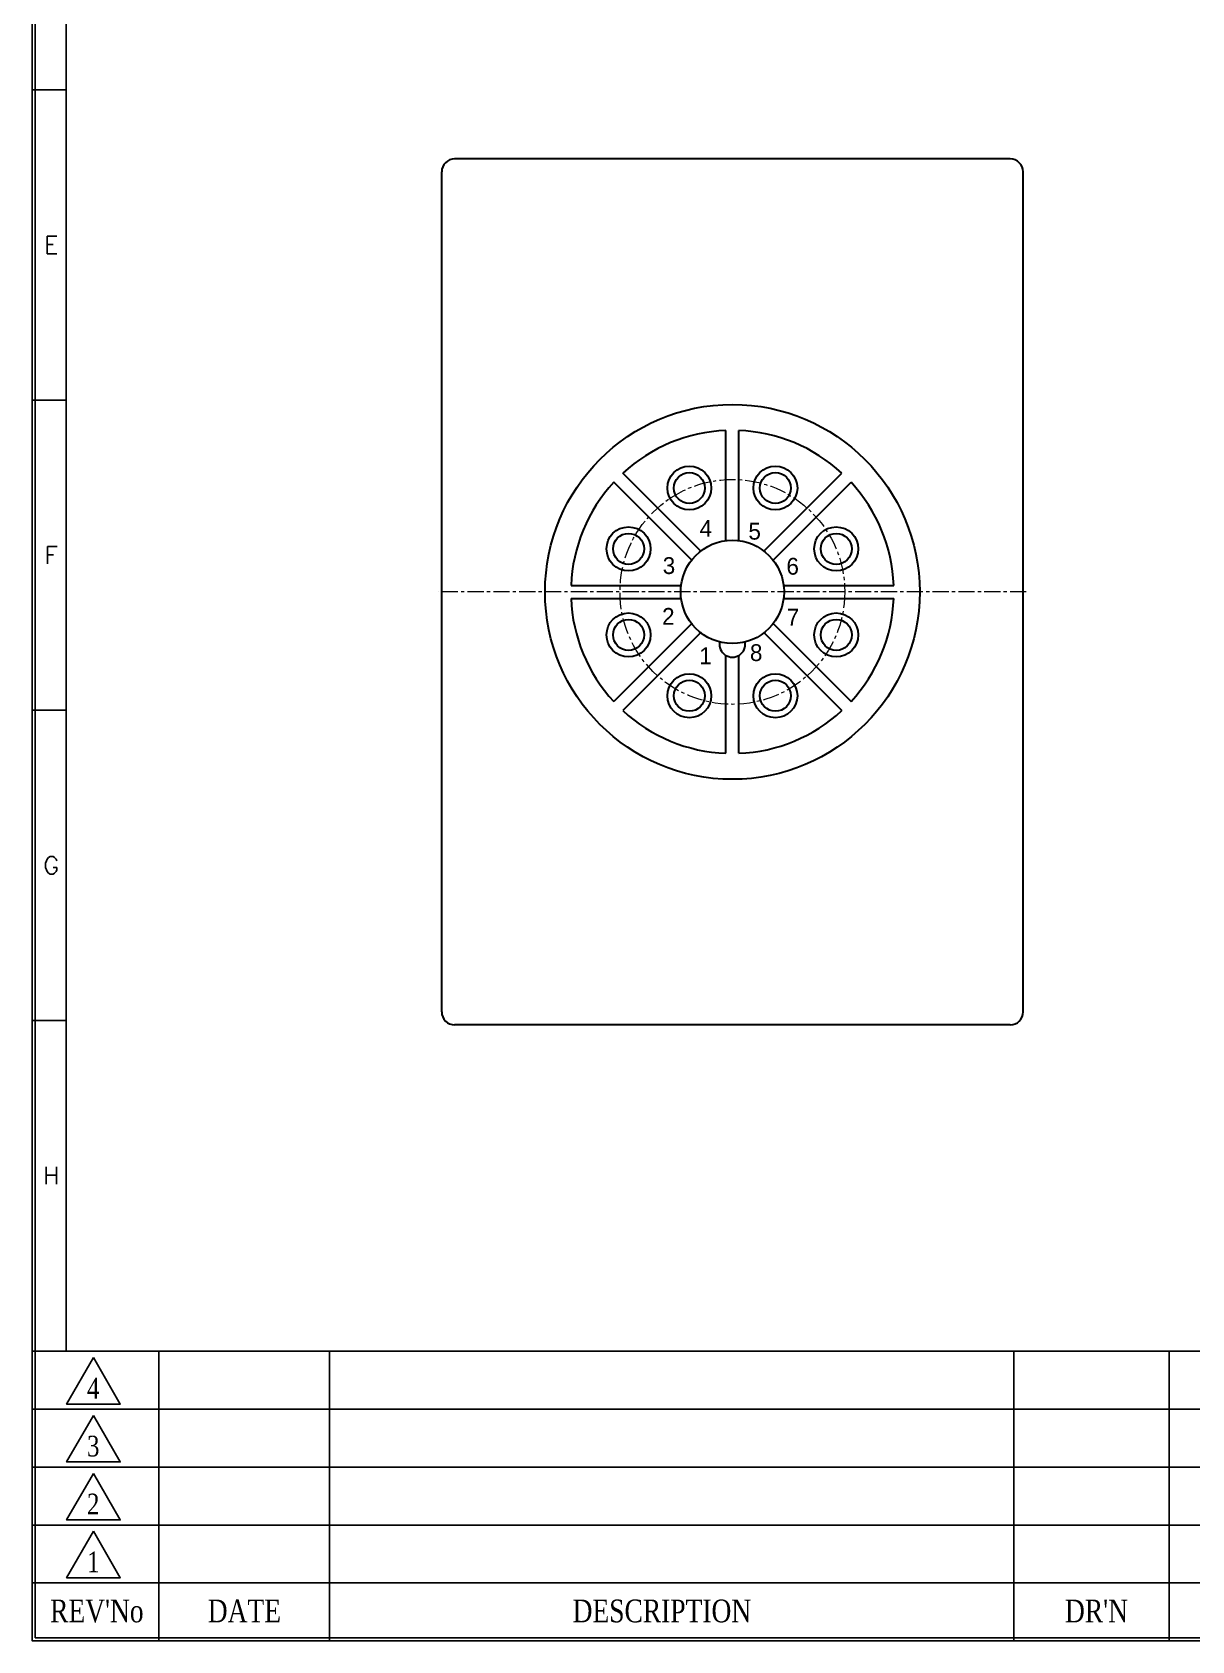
# Model space of a CAD drawing. Header units: millimetres. Extents: x 23 to 337, y 22 to 239.
# Drawn here: x 23.3 to 113, y 22.3 to 146.8 of the extents above; entities that cross this region are included whole.
import ezdxf
from ezdxf.enums import TextEntityAlignment as Align

# ---------------------------------------------------------------- set-up
doc = ezdxf.new("R2010")
doc.units = ezdxf.units.MM
doc.linetypes.add('CENTER', pattern=[2, 1.25, -0.25, 0.25, -0.25])
for name, color, linetype in [('10', 1, 'Continuous'), ('20', 2, 'Continuous'), ('30', 3, 'Continuous'), ('40', 4, 'Continuous'), ('70', 7, 'Continuous')]:
    doc.layers.add(name, color=color, linetype=linetype)
doc.layers.add('Z_OM_CENTER', color=4, linetype='CENTER', lineweight=13)
doc.layers.add('Z_OM_OUTLINE', color=7, linetype='Continuous', lineweight=30)
doc.styles.add('ghs', font='NGULIM.TTF')
doc.styles.add('SIMPLEX', font='SIMPLEX')
doc.styles.add('SS', font='batang.ttc', dxfattribs={"width": 0.8})

msp = doc.modelspace()

# ---------------------------------------------------------------- linework, layer by layer
at = {"layer": '10', "color": 7}
for points in [[(28.009, 44.235), (25.93, 40.635), (30.087, 40.635)], [(28.009, 39.755), (25.93, 36.155), (30.087, 36.155)], [(28.009, 35.275), (25.93, 31.675), (30.087, 31.675)], [(28.009, 30.795), (25.93, 27.195), (30.087, 27.195)]]:
    msp.add_lwpolyline(points, close=True, dxfattribs=at)
at = {"layer": '20', "color": 7}
msp.add_line((25.91, 44.718), (25.91, 235.678), dxfattribs=at)
at = {"layer": '30', "color": 7}
for p, q in [((23.27, 142.318), (25.91, 142.318)), ((23.27, 118.318), (25.91, 118.318)), ((23.27, 94.318), (25.91, 94.318)), ((23.27, 70.318), (25.91, 70.318))]:
    msp.add_line(p, q, dxfattribs=at)
at = {"layer": '40', "color": 7}
for p, q in [((33.083, 44.718), (33.083, 22.318)), ((46.283, 44.718), (46.283, 22.318)), ((99.27, 44.718), (99.27, 22.318)), ((111.27, 44.718), (111.27, 22.318)), ((135.27, 40.238), (23.27, 40.238)), ((135.27, 35.758), (23.27, 35.758)), ((135.27, 31.278), (23.27, 31.278)), ((135.27, 26.798), (23.27, 26.798))]:
    msp.add_line(p, q, dxfattribs=at)
at = {"layer": '70', "color": 7}
msp.add_line((23.27, 44.718), (327.27, 44.718), dxfattribs=at)
for points in [[(327.27, 22.318), (23.27, 22.318), (23.27, 238.318), (327.27, 238.318)], [(327.03, 22.558), (23.51, 22.558), (23.51, 238.078), (327.03, 238.078)]]:
    msp.add_lwpolyline(points, close=True, dxfattribs=at)
at = {"layer": 'Z_OM_CENTER'}
msp.add_line((100.221, 103.473), (54.721, 103.473), dxfattribs=at)
msp.add_circle((77.471, 103.473), 8.7, dxfattribs=at)
at = {"layer": 'Z_OM_OUTLINE'}
for p, q in [((98.971, 136.973), (55.971, 136.973)), ((54.971, 70.973), (54.971, 135.973)), ((99.971, 70.973), (99.971, 135.973)), ((76.971, 107.391), (76.971, 115.963)), ((77.971, 107.391), (77.971, 115.963)), ((75.054, 106.597), (68.993, 112.658)), ((79.888, 106.597), (85.949, 112.658)), ((74.347, 105.89), (68.285, 111.951)), ((80.595, 105.89), (86.656, 111.951)), ((64.981, 103.973), (73.553, 103.973)), ((81.389, 103.973), (89.961, 103.973)), ((64.981, 102.973), (73.553, 102.973)), ((81.389, 102.973), (89.961, 102.973)), ((74.347, 101.056), (68.285, 94.995)), ((80.595, 101.056), (86.656, 94.995)), ((75.054, 100.349), (68.993, 94.288)), ((79.888, 100.349), (85.949, 94.288)), ((76.971, 90.983), (76.971, 98.557)), ((77.971, 90.983), (77.971, 98.557)), ((98.971, 69.973), (55.971, 69.973))]:
    msp.add_line(p, q, dxfattribs=at)
for centre, radius in [((77.471, 103.473), 14.5), ((74.141, 111.511), 1.7), ((74.141, 111.511), 1.2), ((80.8, 111.511), 1.7), ((80.8, 111.511), 1.2), ((69.433, 106.802), 1.7), ((85.509, 106.802), 1.7), ((69.433, 106.802), 1.2), ((77.471, 103.473), 4), ((77.471, 103.473), 4), ((85.509, 106.802), 1.2), ((69.433, 100.144), 1.7), ((69.433, 100.144), 1.2), ((85.509, 100.144), 1.7), ((85.509, 100.144), 1.2), ((74.141, 95.435), 1.7), ((80.8, 95.435), 1.7), ((74.141, 95.435), 1.2), ((80.8, 95.435), 1.2)]:
    msp.add_circle(centre, radius, dxfattribs=at)
for centre, radius, start, end in [((55.971, 135.973), 1, 90, 180), ((98.971, 135.973), 1, 0, 90), ((77.471, 103.473), 12.5, 92.29244, 132.70756), ((77.471, 103.473), 12.5, 47.29244, 87.70756), ((77.471, 103.473), 12.5, 137.29244, 177.70756), ((77.471, 103.473), 12.5, 2.29244, 42.70756), ((77.471, 103.473), 12.5, 182.29244, 222.70756), ((77.471, 103.473), 12.5, 317.29244, 357.70756), ((77.471, 99.423), 1, 170.02909, 9.97091), ((77.471, 103.473), 12.5, 227.29244, 267.70756), ((77.471, 103.473), 12.5, 272.29244, 312.70756), ((55.971, 70.973), 1, 180, 270), ((98.971, 70.973), 1, 270, 0)]:
    msp.add_arc(centre, radius, start, end, dxfattribs=at)

# ---------------------------------------------------------------- texts
at = {"layer": '30', "color": 7, "style": 'SIMPLEX'}
for s, p in [('E', (24.75, 130.318)), ('F', (24.75, 106.318)), ('G', (24.75, 82.318)), ('H', (24.75, 58.318))]:
    msp.add_text(s, height=1.36, dxfattribs=at).set_placement(p, align=Align.MIDDLE)
at = {"layer": '40', "color": 7, "style": 'SS', "width": 0.8}
for s, height, p in [('4', 1.6, (27.999, 41.066)), ('3', 1.6, (27.999, 36.586)), ('2', 1.6, (27.999, 32.106)), ('1', 1.6, (27.999, 27.626)), ("REV'No", 1.76, (28.278, 23.75)), ('DATE', 1.76, (39.7, 23.75)), ('DESCRIPTION', 1.76, (72.017, 23.75)), ("DR'N", 1.76, (105.654, 23.746))]:
    msp.add_text(s, height=height, dxfattribs=at).set_placement(p, align=Align.CENTER)
at = {"layer": 'Z_OM_OUTLINE', "style": 'ghs'}
for s, p in [('4', (74.935, 107.736)), ('5', (78.712, 107.517)), ('3', (72.079, 104.857)), ('6', (81.655, 104.806)), ('2', (72.032, 100.928)), ('7', (81.68, 100.868)), ('1', (74.906, 97.878)), ('8', (78.831, 98.123))]:
    msp.add_text(s, height=1.3, dxfattribs=at).set_placement(p)

doc.saveas('drawing.dxf')
